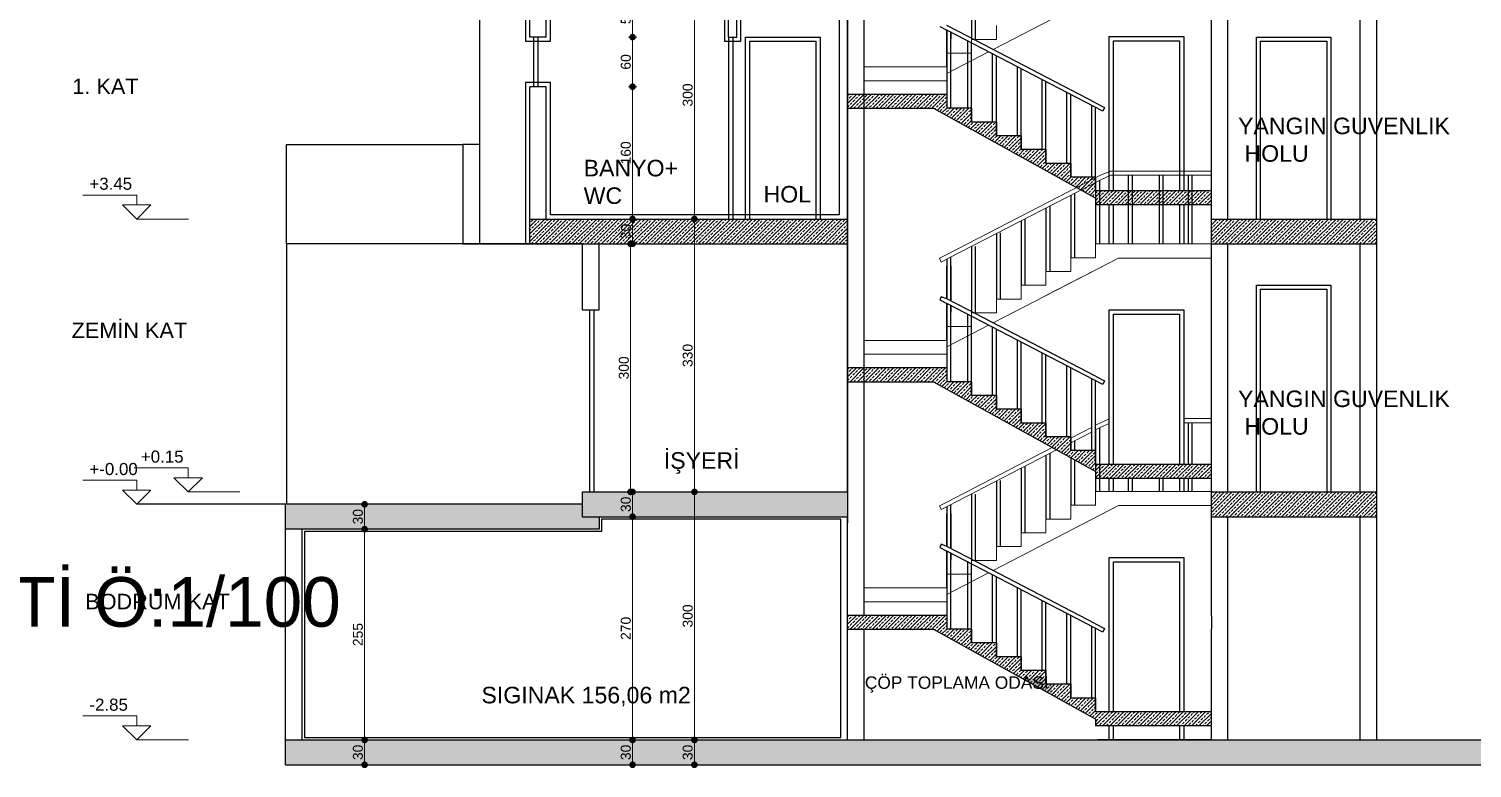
# Model space of a CAD drawing. Header units: millimetres. Extents: x 38129 to 72024, y -56282 to 16512.
# Drawn here: x 63903 to 64776, y -45094 to -44647 of the extents above; entities that cross this region are included whole.
import ezdxf

# ---------------------------------------------------------------- set-up
doc = ezdxf.new("R2010")
doc.units = ezdxf.units.MM
doc.layers.add('balkon', color=171, linetype='Continuous')
doc.layers.add('sıva', color=41, linetype='Continuous')
for name, color, linetype, lineweight in [('DIŞÖLÇÜ', 37, 'Continuous', 0), ('DUVAR', 255, 'Continuous', 30), ('KAPI', 4, 'Continuous', 30), ('KOT', 7, 'Continuous', 20), ('mahal', 7, 'Continuous', 5), ('pencere', 195, 'Continuous', 30), ('TARAMA', 252, 'Continuous', 0), ('ölçü İÇ', 31, 'Continuous', 0)]:
    doc.layers.add(name, color=color, linetype=linetype, lineweight=lineweight)
doc.styles.add('icdisolcu_yazi', font='arial.ttf')
doc.styles.get("Standard").update_dxf_attribs({"font": 'arial.ttf'})
doc.styles.add('style1', font='arial.ttf')
doc.dimstyles.new('İç Ölçü', dxfattribs={"dimtxt": 12, "dimasz": 8, "dimexe": 5, "dimexo": 0, "dimgap": 2, "dimtad": 1, "dimdec": 0, "dimzin": 12, "dimdsep": 46, "dimtxsty": 'icdisolcu_yazi', "dimblk": 'DOT', "dimcen": 8, "dimdle": 5, "dimclrd": 256, "dimclre": 256, "dimclrt": 7, "dimadec": 0, "dimazin": 3, "dimtfac": 1, "dimtdec": 0, "dimtix": 1, "dimtmove": 2, "dimatfit": 3, "dimldrblk": 'DOT', "dimfxl": 0, "dimtolj": 1, "dimtzin": 0, "dimlwd": -1, "dimlwe": -1, "dimarcsym": 0})
pattern_1 = [(45, (-8129.7853, 0), (-4.49012806, 4.49012806), []), (45, (-8125.295, 0), (-4.49012806, 4.49012806), [3.175, -1.5875])]

# ---------------------------------------------------------------- blocks, each defined once
blk = doc.blocks.new('56TREHHHHH')
at = {"layer": 'KOT'}
for p, q in [((92618.7, -98893.6), (92604, -98878.9)), ((92604, -98878.9), (92633.4, -98878.9)), ((92618.7, -98878.9), (92618.7, -98868.8)), ((92618.7, -98868.8), (92674.5, -98868.8)), ((92618.7, -98893.6), (92633.4, -98878.9)), ((92565.2, -98893.6), (92618.7, -98893.6))]:
    blk.add_line(p, q, dxfattribs=at)
blk = doc.blocks.new('_Dot')
at = {"color": 0, "lineweight": -2}
blk.add_line((-0.5, 0), (-1, 0), dxfattribs=at)
at = {"color": 0, "lineweight": 30, "const_width": 0.5}
blk.add_lwpolyline([(-0.25, 0, 1), (0.25, 0, 1)], format="xyb", close=True, dxfattribs=at)
blk = doc.blocks.new('*D2673')
at = {"layer": 'Defpoints', "color": 0, "transparency": 16777216}
for p in [(40137, -61908.2), (40146.8, -61908.2), (40137, -61938.2)]:
    blk.add_point(p, dxfattribs=at)
at = {"layer": 'ölçü İÇ', "transparency": 16777216}
for p, q in [((40141.8, -61908.2), (40151.8, -61908.2)), ((40141.8, -61938.2), (40151.8, -61938.2))]:
    blk.add_line(p, q, dxfattribs=at)
at = {"layer": 'ölçü İÇ', "linetype": 'Continuous', "transparency": 16777216}
blk.add_line((40146.8, -61930.2), (40146.8, -61916.2), dxfattribs=at)
at = {"layer": 'ölçü İÇ', "transparency": 16777216, "xscale": 8, "yscale": 8, "zscale": 8}
for p, rotation in [((40146.8, -61908.2), 90), ((40146.8, -61938.2), 270)]:
    blk.add_blockref('_Dot', p, dxfattribs=dict(at, rotation=rotation))
at = {"layer": 'ölçü İÇ', "color": 7, "transparency": 16777216, "insert": (40138.7, -61923.2), "char_height": 12, "attachment_point": 5, "rotation": 90, "style": 'icdisolcu_yazi'}
blk.add_mtext('\\A1;30', dxfattribs=at)
blk = doc.blocks.new('*D2674')
at = {"layer": 'Defpoints', "color": 0, "transparency": 16777216}
for p in [(40146.8, -61638.2), (40146.8, -61638.2), (40137, -61908.2)]:
    blk.add_point(p, dxfattribs=at)
at = {"layer": 'ölçü İÇ', "transparency": 16777216}
for p, q in [((40146.8, -61638.2), (40151.8, -61638.2)), ((40141.8, -61908.2), (40151.8, -61908.2))]:
    blk.add_line(p, q, dxfattribs=at)
at = {"layer": 'ölçü İÇ', "linetype": 'Continuous', "transparency": 16777216}
blk.add_line((40146.8, -61900.2), (40146.8, -61646.2), dxfattribs=at)
at = {"layer": 'ölçü İÇ', "transparency": 16777216, "xscale": 8, "yscale": 8, "zscale": 8}
for p, rotation in [((40146.8, -61638.2), 90), ((40146.8, -61908.2), 270)]:
    blk.add_blockref('_Dot', p, dxfattribs=dict(at, rotation=rotation))
at = {"layer": 'ölçü İÇ', "color": 7, "transparency": 16777216, "insert": (40138.7, -61773.2), "char_height": 12, "attachment_point": 5, "rotation": 90, "style": 'icdisolcu_yazi'}
blk.add_mtext('\\A1;270', dxfattribs=at)
blk = doc.blocks.new('*D2675')
at = {"layer": 'Defpoints', "color": 0, "transparency": 16777216}
for p in [(40146.8, -61608.2), (40146.8, -61608.2), (40146.8, -61638.2)]:
    blk.add_point(p, dxfattribs=at)
at = {"layer": 'ölçü İÇ', "transparency": 16777216}
for p, q in [((40146.8, -61608.2), (40151.8, -61608.2)), ((40146.8, -61638.2), (40151.8, -61638.2))]:
    blk.add_line(p, q, dxfattribs=at)
at = {"layer": 'ölçü İÇ', "linetype": 'Continuous', "transparency": 16777216}
blk.add_line((40146.8, -61630.2), (40146.8, -61616.2), dxfattribs=at)
at = {"layer": 'ölçü İÇ', "transparency": 16777216, "xscale": 8, "yscale": 8, "zscale": 8}
for p, rotation in [((40146.8, -61608.2), 90), ((40146.8, -61638.2), 270)]:
    blk.add_blockref('_Dot', p, dxfattribs=dict(at, rotation=rotation))
at = {"layer": 'ölçü İÇ', "color": 7, "transparency": 16777216, "insert": (40138.7, -61623.2), "char_height": 12, "attachment_point": 5, "rotation": 90, "style": 'icdisolcu_yazi'}
blk.add_mtext('\\A1;30', dxfattribs=at)
blk = doc.blocks.new('*D2676')
at = {"layer": 'Defpoints', "color": 0, "transparency": 16777216}
for p in [(40146.8, -61278.2), (40146.8, -61278.2), (40146.8, -61308.2)]:
    blk.add_point(p, dxfattribs=at)
at = {"layer": 'ölçü İÇ', "transparency": 16777216}
for p, q in [((40146.8, -61278.2), (40151.8, -61278.2)), ((40146.8, -61308.2), (40151.8, -61308.2))]:
    blk.add_line(p, q, dxfattribs=at)
at = {"layer": 'ölçü İÇ', "linetype": 'Continuous', "transparency": 16777216}
blk.add_line((40146.8, -61300.2), (40146.8, -61286.2), dxfattribs=at)
at = {"layer": 'ölçü İÇ', "transparency": 16777216, "xscale": 8, "yscale": 8, "zscale": 8}
for p, rotation in [((40146.8, -61278.2), 90), ((40146.8, -61308.2), 270)]:
    blk.add_blockref('_Dot', p, dxfattribs=dict(at, rotation=rotation))
at = {"layer": 'ölçü İÇ', "color": 7, "transparency": 16777216, "insert": (40138.7, -61293.2), "char_height": 12, "attachment_point": 5, "rotation": 90, "style": 'icdisolcu_yazi'}
blk.add_mtext('\\A1;30', dxfattribs=at)
blk = doc.blocks.new('*D2677')
at = {"layer": 'Defpoints', "color": 0, "transparency": 16777216}
for p in [(40042.5, -61118.2), (40146.8, -61118.2), (40146.8, -61278.2)]:
    blk.add_point(p, dxfattribs=at)
at = {"layer": 'ölçü İÇ', "transparency": 16777216}
for p, q in [((40141.8, -61118.2), (40151.8, -61118.2)), ((40146.8, -61278.2), (40151.8, -61278.2))]:
    blk.add_line(p, q, dxfattribs=at)
at = {"layer": 'ölçü İÇ', "linetype": 'Continuous', "transparency": 16777216}
blk.add_line((40146.8, -61270.2), (40146.8, -61126.2), dxfattribs=at)
at = {"layer": 'ölçü İÇ', "transparency": 16777216, "xscale": 8, "yscale": 8, "zscale": 8}
for p, rotation in [((40146.8, -61118.2), 90), ((40146.8, -61278.2), 270)]:
    blk.add_blockref('_Dot', p, dxfattribs=dict(at, rotation=rotation))
at = {"layer": 'ölçü İÇ', "color": 7, "transparency": 16777216, "insert": (40138.7, -61198.2), "char_height": 12, "attachment_point": 5, "rotation": 90, "style": 'icdisolcu_yazi'}
blk.add_mtext('\\A1;160', dxfattribs=at)
blk = doc.blocks.new('*D2678')
at = {"layer": 'Defpoints', "color": 0, "transparency": 16777216}
for p in [(40042.5, -61058.2), (40146.8, -61058.2), (40042.5, -61118.2)]:
    blk.add_point(p, dxfattribs=at)
at = {"layer": 'ölçü İÇ', "transparency": 16777216}
for p, q in [((40141.8, -61058.2), (40151.8, -61058.2)), ((40141.8, -61118.2), (40151.8, -61118.2))]:
    blk.add_line(p, q, dxfattribs=at)
at = {"layer": 'ölçü İÇ', "linetype": 'Continuous', "transparency": 16777216}
blk.add_line((40146.8, -61110.2), (40146.8, -61066.2), dxfattribs=at)
at = {"layer": 'ölçü İÇ', "transparency": 16777216, "xscale": 8, "yscale": 8, "zscale": 8}
for p, rotation in [((40146.8, -61058.2), 90), ((40146.8, -61118.2), 270)]:
    blk.add_blockref('_Dot', p, dxfattribs=dict(at, rotation=rotation))
at = {"layer": 'ölçü İÇ', "color": 7, "transparency": 16777216, "insert": (40138.7, -61088.2), "char_height": 12, "attachment_point": 5, "rotation": 90, "style": 'icdisolcu_yazi'}
blk.add_mtext('\\A1;60', dxfattribs=at)
blk = doc.blocks.new('*D2679')
at = {"layer": 'Defpoints', "color": 0, "transparency": 16777216}
for p in [(40042.5, -61008.2), (40146.8, -61008.2), (40042.5, -61058.2)]:
    blk.add_point(p, dxfattribs=at)
at = {"layer": 'ölçü İÇ', "transparency": 16777216}
for p, q in [((40141.8, -61008.2), (40151.8, -61008.2)), ((40141.8, -61058.2), (40151.8, -61058.2))]:
    blk.add_line(p, q, dxfattribs=at)
at = {"layer": 'ölçü İÇ', "linetype": 'Continuous', "transparency": 16777216}
blk.add_line((40146.8, -61050.2), (40146.8, -61016.2), dxfattribs=at)
at = {"layer": 'ölçü İÇ', "transparency": 16777216, "xscale": 8, "yscale": 8, "zscale": 8}
for p, rotation in [((40146.8, -61008.2), 90), ((40146.8, -61058.2), 270)]:
    blk.add_blockref('_Dot', p, dxfattribs=dict(at, rotation=rotation))
at = {"layer": 'ölçü İÇ', "color": 7, "transparency": 16777216, "insert": (40138.7, -61033.2), "char_height": 12, "attachment_point": 5, "rotation": 90, "style": 'icdisolcu_yazi'}
blk.add_mtext('\\A1;50', dxfattribs=at)
blk = doc.blocks.new('*D2681')
at = {"layer": 'Defpoints', "color": 0, "transparency": 16777216}
for p in [(40221.6, -61908.2), (40221.6, -61908.2), (40221.6, -61938.2)]:
    blk.add_point(p, dxfattribs=at)
at = {"layer": 'ölçü İÇ', "transparency": 16777216}
for p, q in [((40221.6, -61908.2), (40226.6, -61908.2)), ((40221.6, -61938.2), (40226.6, -61938.2))]:
    blk.add_line(p, q, dxfattribs=at)
at = {"layer": 'ölçü İÇ', "linetype": 'Continuous', "transparency": 16777216}
blk.add_line((40221.6, -61930.2), (40221.6, -61916.2), dxfattribs=at)
at = {"layer": 'ölçü İÇ', "transparency": 16777216, "xscale": 8, "yscale": 8, "zscale": 8}
for p, rotation in [((40221.6, -61908.2), 90), ((40221.6, -61938.2), 270)]:
    blk.add_blockref('_Dot', p, dxfattribs=dict(at, rotation=rotation))
at = {"layer": 'ölçü İÇ', "color": 7, "transparency": 16777216, "insert": (40213.5, -61923.2), "char_height": 12, "attachment_point": 5, "rotation": 90, "style": 'icdisolcu_yazi'}
blk.add_mtext('\\A1;30', dxfattribs=at)
blk = doc.blocks.new('*D2682')
at = {"layer": 'Defpoints', "color": 0, "transparency": 16777216}
for p in [(40221.6, -61608.2), (40221.6, -61608.2), (40221.6, -61908.2)]:
    blk.add_point(p, dxfattribs=at)
at = {"layer": 'ölçü İÇ', "transparency": 16777216}
for p, q in [((40221.6, -61608.2), (40226.6, -61608.2)), ((40221.6, -61908.2), (40226.6, -61908.2))]:
    blk.add_line(p, q, dxfattribs=at)
at = {"layer": 'ölçü İÇ', "linetype": 'Continuous', "transparency": 16777216}
blk.add_line((40221.6, -61900.2), (40221.6, -61616.2), dxfattribs=at)
at = {"layer": 'ölçü İÇ', "transparency": 16777216, "xscale": 8, "yscale": 8, "zscale": 8}
for p, rotation in [((40221.6, -61608.2), 90), ((40221.6, -61908.2), 270)]:
    blk.add_blockref('_Dot', p, dxfattribs=dict(at, rotation=rotation))
at = {"layer": 'ölçü İÇ', "color": 7, "transparency": 16777216, "insert": (40213.5, -61758.2), "char_height": 12, "attachment_point": 5, "rotation": 90, "style": 'icdisolcu_yazi'}
blk.add_mtext('\\A1;300', dxfattribs=at)
blk = doc.blocks.new('*D2683')
at = {"layer": 'Defpoints', "color": 0, "transparency": 16777216}
for p in [(40221.6, -61278.2), (40221.6, -61278.2), (40221.6, -61608.2)]:
    blk.add_point(p, dxfattribs=at)
at = {"layer": 'ölçü İÇ', "transparency": 16777216}
for p, q in [((40221.6, -61278.2), (40226.6, -61278.2)), ((40221.6, -61608.2), (40226.6, -61608.2))]:
    blk.add_line(p, q, dxfattribs=at)
at = {"layer": 'ölçü İÇ', "linetype": 'Continuous', "transparency": 16777216}
blk.add_line((40221.6, -61600.2), (40221.6, -61286.2), dxfattribs=at)
at = {"layer": 'ölçü İÇ', "transparency": 16777216, "xscale": 8, "yscale": 8, "zscale": 8}
for p, rotation in [((40221.6, -61278.2), 90), ((40221.6, -61608.2), 270)]:
    blk.add_blockref('_Dot', p, dxfattribs=dict(at, rotation=rotation))
at = {"layer": 'ölçü İÇ', "color": 7, "transparency": 16777216, "insert": (40213.5, -61443.2), "char_height": 12, "attachment_point": 5, "rotation": 90, "style": 'icdisolcu_yazi'}
blk.add_mtext('\\A1;330', dxfattribs=at)
blk = doc.blocks.new('*D2684')
at = {"layer": 'Defpoints', "color": 0, "transparency": 16777216}
for p in [(40221.6, -60978.2), (40221.6, -60978.2), (40221.6, -61278.2)]:
    blk.add_point(p, dxfattribs=at)
at = {"layer": 'ölçü İÇ', "transparency": 16777216}
for p, q in [((40221.6, -60978.2), (40226.6, -60978.2)), ((40221.6, -61278.2), (40226.6, -61278.2))]:
    blk.add_line(p, q, dxfattribs=at)
at = {"layer": 'ölçü İÇ', "linetype": 'Continuous', "transparency": 16777216}
blk.add_line((40221.6, -61270.2), (40221.6, -60986.2), dxfattribs=at)
at = {"layer": 'ölçü İÇ', "transparency": 16777216, "xscale": 8, "yscale": 8, "zscale": 8}
for p, rotation in [((40221.6, -60978.2), 90), ((40221.6, -61278.2), 270)]:
    blk.add_blockref('_Dot', p, dxfattribs=dict(at, rotation=rotation))
at = {"layer": 'ölçü İÇ', "color": 7, "transparency": 16777216, "insert": (40213.5, -61128.2), "char_height": 12, "attachment_point": 5, "rotation": 90, "style": 'icdisolcu_yazi'}
blk.add_mtext('\\A1;300', dxfattribs=at)
blk = doc.blocks.new('*D2735')
at = {"layer": 'Defpoints', "color": 0, "transparency": 16777216}
for p in [(40144.4, -61308.2), (40146.8, -61308.2), (40146.8, -61608.2)]:
    blk.add_point(p, dxfattribs=at)
at = {"layer": 'ölçü İÇ', "transparency": 16777216}
for p, q in [((40146.8, -61308.2), (40139.4, -61308.2)), ((40146.8, -61608.2), (40139.4, -61608.2))]:
    blk.add_line(p, q, dxfattribs=at)
at = {"layer": 'ölçü İÇ', "linetype": 'Continuous', "transparency": 16777216}
blk.add_line((40144.4, -61600.2), (40144.4, -61316.2), dxfattribs=at)
at = {"layer": 'ölçü İÇ', "transparency": 16777216, "xscale": 8, "yscale": 8, "zscale": 8}
for p, rotation in [((40144.4, -61308.2), 90), ((40144.4, -61608.2), 270)]:
    blk.add_blockref('_Dot', p, dxfattribs=dict(at, rotation=rotation))
at = {"layer": 'ölçü İÇ', "color": 7, "transparency": 16777216, "insert": (40136.3, -61458.2), "char_height": 12, "attachment_point": 5, "rotation": 90, "style": 'icdisolcu_yazi'}
blk.add_mtext('\\A1;300', dxfattribs=at)
blk = doc.blocks.new('*D2736')
at = {"layer": 'Defpoints', "color": 0, "transparency": 16777216}
for p in [(39822.8, -61908.2), (39822.8, -61908.2), (39822.8, -61938.2)]:
    blk.add_point(p, dxfattribs=at)
at = {"layer": 'ölçü İÇ', "transparency": 16777216}
for p, q in [((39822.8, -61908.2), (39827.8, -61908.2)), ((39822.8, -61938.2), (39827.8, -61938.2))]:
    blk.add_line(p, q, dxfattribs=at)
at = {"layer": 'ölçü İÇ', "linetype": 'Continuous', "transparency": 16777216}
blk.add_line((39822.8, -61930.2), (39822.8, -61916.2), dxfattribs=at)
at = {"layer": 'ölçü İÇ', "transparency": 16777216, "xscale": 8, "yscale": 8, "zscale": 8}
for p, rotation in [((39822.8, -61908.2), 90), ((39822.8, -61938.2), 270)]:
    blk.add_blockref('_Dot', p, dxfattribs=dict(at, rotation=rotation))
at = {"layer": 'ölçü İÇ', "color": 7, "transparency": 16777216, "insert": (39814.7, -61923.2), "char_height": 12, "attachment_point": 5, "rotation": 90, "style": 'icdisolcu_yazi'}
blk.add_mtext('\\A1;30', dxfattribs=at)
blk = doc.blocks.new('*D2737')
at = {"layer": 'Defpoints', "color": 0, "transparency": 16777216}
for p in [(39822.8, -61653.2), (39822.8, -61653.2), (39822.8, -61908.2)]:
    blk.add_point(p, dxfattribs=at)
at = {"layer": 'ölçü İÇ', "transparency": 16777216}
for p, q in [((39822.8, -61653.2), (39827.8, -61653.2)), ((39822.8, -61908.2), (39827.8, -61908.2))]:
    blk.add_line(p, q, dxfattribs=at)
at = {"layer": 'ölçü İÇ', "linetype": 'Continuous', "transparency": 16777216}
blk.add_line((39822.8, -61900.2), (39822.8, -61661.2), dxfattribs=at)
at = {"layer": 'ölçü İÇ', "transparency": 16777216, "xscale": 8, "yscale": 8, "zscale": 8}
for p, rotation in [((39822.8, -61653.2), 90), ((39822.8, -61908.2), 270)]:
    blk.add_blockref('_Dot', p, dxfattribs=dict(at, rotation=rotation))
at = {"layer": 'ölçü İÇ', "color": 7, "transparency": 16777216, "insert": (39814.7, -61780.7), "char_height": 12, "attachment_point": 5, "rotation": 90, "style": 'icdisolcu_yazi'}
blk.add_mtext('\\A1;255', dxfattribs=at)
blk = doc.blocks.new('*D2738')
at = {"layer": 'Defpoints', "color": 0, "transparency": 16777216}
for p in [(39822.8, -61623.2), (39822.8, -61623.2), (39822.8, -61653.2)]:
    blk.add_point(p, dxfattribs=at)
at = {"layer": 'ölçü İÇ', "transparency": 16777216}
for p, q in [((39822.8, -61623.2), (39827.8, -61623.2)), ((39822.8, -61653.2), (39827.8, -61653.2))]:
    blk.add_line(p, q, dxfattribs=at)
at = {"layer": 'ölçü İÇ', "linetype": 'Continuous', "transparency": 16777216}
blk.add_line((39822.8, -61645.2), (39822.8, -61631.2), dxfattribs=at)
at = {"layer": 'ölçü İÇ', "transparency": 16777216, "xscale": 8, "yscale": 8, "zscale": 8}
for p, rotation in [((39822.8, -61623.2), 90), ((39822.8, -61653.2), 270)]:
    blk.add_blockref('_Dot', p, dxfattribs=dict(at, rotation=rotation))
at = {"layer": 'ölçü İÇ', "color": 7, "transparency": 16777216, "insert": (39814.7, -61638.2), "char_height": 12, "attachment_point": 5, "rotation": 90, "style": 'icdisolcu_yazi'}
blk.add_mtext('\\A1;30', dxfattribs=at)
blk = doc.blocks.new('MDKFDKFD')
at = {"layer": 'mahal', "insert": (49579.2, -86791.9), "char_height": 60, "attachment_point": 1}
blk.add_mtext_dynamic_manual_height_columns('B-B KESİTİ Ö:1/100', width=732.289, gutter_width=12.5, heights=[0], dxfattribs=at)
blk = doc.blocks.new('NDBDGBF')
at = {"layer": 'TARAMA'}
h = blk.add_hatch(dxfattribs=at)
h.set_pattern_fill('ANSI33', color=256)
h.set_pattern_definition([(45, (-8129.7853, 630), (-4.49012806, 4.49012806), []), (45, (-8125.295, 630), (-4.49012806, 4.49012806), [3.175, -1.5875])])
h.paths.add_polyline_path([(40526.7, -61127.6), (40406.8, -61127.6), (40406.8, -61144.6), (40511.2, -61144.6), (40706.7, -61252.9), (40706.7, -61261.2), (40846.7, -61261.2), (40846.7, -61244.2), (40706.7, -61244.2), (40706.7, -61227.6), (40676.7, -61227.6), (40676.7, -61210.9), (40646.7, -61210.9), (40646.7, -61194.3), (40616.7, -61194.3), (40616.7, -61177.6), (40586.7, -61177.6), (40586.7, -61160.9), (40556.7, -61160.9), (40556.7, -61144.3), (40526.7, -61144.3)])
h.paths.add_polyline_path([(40422.9, -61227.5), (40652.8, -61227.5), (40652.8, -61196.6), (40422.9, -61196.6)], flags=25)
h = blk.add_hatch(dxfattribs=at)
h.set_pattern_fill('ANSI33', color=256)
h.set_pattern_definition([(45, (3406.567, -28575.2335), (-4.4901281, 4.4901281), []), (45, (3411.057, -28575.2335), (-4.4901281, 4.4901281), [3.175, -1.5875])])
h.paths.add_polyline_path([(40406.8, -61308.2), (40406.8, -61278.2), (40022.5, -61278.2), (40022.5, -61308.2)])
h = blk.add_hatch(dxfattribs=at)
h.set_pattern_fill('ANSI33', color=256)
h.set_pattern_definition([(45, (3411.567, -28575.2335), (-4.4901281, 4.4901281), []), (45, (3416.057, -28575.2335), (-4.4901281, 4.4901281), [3.175, -1.5875])])
h.paths.add_polyline_path([(41046.7, -61278.2), (40846.7, -61278.2), (40846.7, -61308.2), (41046.7, -61308.2)])
h = blk.add_hatch(dxfattribs=at)
h.set_pattern_fill('ANSI33', color=256)
h.set_pattern_definition([(45, (-8129.7853, 299.32), (-4.49012806, 4.49012806), []), (45, (-8125.295, 299.32), (-4.49012806, 4.49012806), [3.175, -1.5875])])
h.paths.add_polyline_path([(40526.7, -61458.3), (40406.8, -61458.3), (40406.8, -61475.3), (40511.2, -61475.3), (40706.7, -61583.6), (40706.7, -61591.9), (40846.7, -61591.9), (40846.7, -61574.9), (40706.7, -61574.9), (40706.7, -61558.3), (40676.7, -61558.3), (40676.7, -61541.6), (40646.7, -61541.6), (40646.7, -61524.9), (40616.7, -61524.9), (40616.7, -61508.3), (40586.7, -61508.3), (40586.7, -61491.6), (40556.7, -61491.6), (40556.7, -61475), (40526.7, -61475)])
h.paths.add_polyline_path([(40422.9, -61558.2), (40652.8, -61558.2), (40652.8, -61527.3), (40422.9, -61527.3)], flags=25)
h = blk.add_hatch(dxfattribs=at)
h.set_pattern_fill('ANSI33', color=256)
h.set_pattern_definition([(45, (6790.823, -23782.549), (-4.49012806, 4.49012806), []), (45, (6795.313, -23782.549), (-4.49012806, 4.49012806), [3.175, -1.5875])])
h.paths.add_polyline_path([(39727.1, -61623.2), (39727.1, -61653.2), (40106.4, -61653.2), (40106.4, -61638.2), (40086.4, -61638.2), (40086.4, -61623.2)])
h.paths.add_polyline_path([(41777, -61623.2), (41777, -61638.2), (41757, -61638.2), (41757, -61653.2), (42127, -61653.2), (42127, -61623.2)])
h = blk.add_hatch(dxfattribs=at)
h.set_pattern_fill('ANSI33', color=256)
h.set_pattern_definition(pattern_1)
h.paths.add_polyline_path([(40646.7, -61833.3), (40617.1, -61833.3), (40654.5, -61854), (40654.5, -61840.9), (40646.7, -61840.9)], flags=16)
h.paths.add_polyline_path([(40406.8, -61638.2), (40406.8, -61608.2), (40086.4, -61608.2), (40086.4, -61638.2)])
h.paths.add_polyline_path([(40442.9, -61907.6), (40654.8, -61907.6), (40654.8, -61832.7), (40442.9, -61832.7)], flags=25)
h.paths.add_polyline_path([(40442.9, -61907.6), (40654.8, -61907.6), (40654.8, -61832.7), (40442.9, -61832.7)], flags=25)
h = blk.add_hatch(dxfattribs=at)
h.set_pattern_fill('ANSI33', color=256)
h.set_pattern_definition([(45, (3411.567, -28905.2335), (-4.4901281, 4.4901281), []), (45, (3416.057, -28905.2335), (-4.4901281, 4.4901281), [3.175, -1.5875])])
h.paths.add_polyline_path([(41046.7, -61608.2), (40846.7, -61608.2), (40846.7, -61638.2), (41046.7, -61638.2)])
h = blk.add_hatch(dxfattribs=at)
h.set_pattern_fill('ANSI33', color=256)
h.set_pattern_definition(pattern_1)
h.paths.add_polyline_path([(40526.7, -61757.6), (40406.8, -61757.6), (40406.8, -61774.6), (40511.2, -61774.6), (40706.7, -61882.9), (40706.7, -61891.2), (40846.7, -61891.2), (40846.7, -61874.2), (40706.7, -61874.2), (40706.7, -61857.6), (40676.7, -61857.6), (40676.7, -61840.9), (40646.7, -61840.9), (40646.7, -61824.3), (40616.7, -61824.3), (40616.7, -61807.6), (40586.7, -61807.6), (40586.7, -61790.9), (40556.7, -61790.9), (40556.7, -61774.3), (40526.7, -61774.3)])
h.paths.add_polyline_path([(40422.9, -61857.5), (40652.8, -61857.5), (40652.8, -61826.6), (40422.9, -61826.6)], flags=25)
h = blk.add_hatch(dxfattribs=at)
h.set_pattern_fill('ANSI33', color=256)
h.set_pattern_definition([(45, (3406.567, -29205.2335), (-4.4901281, 4.4901281), []), (45, (3411.057, -29205.2335), (-4.4901281, 4.4901281), [3.175, -1.5875])])
h.paths.add_polyline_path([(40421.7, -61908.2), (39727.1, -61908.2), (39727.1, -61938.2), (40421.7, -61938.2)])
h = blk.add_hatch(dxfattribs=at)
h.set_pattern_fill('ANSI33', color=256)
h.set_pattern_definition([(45, (4205.742, -29205.2335), (-4.4901281, 4.4901281), []), (45, (4210.232, -29205.2335), (-4.4901281, 4.4901281), [3.175, -1.5875])])
h.paths.add_polyline_path([(42127, -61908.2), (40421.7, -61908.2), (40421.7, -61938.2), (42127, -61938.2)])
at = {"layer": 'balkon'}
for p, q in [((40531.7, -61052.3), (40531.7, -61060.1)), ((40526.7, -61374.8), (40526.7, -61335)), ((40531.7, -61335), (40531.7, -61377.4)), ((40531.7, -61383), (40531.7, -61390.8)), ((40526.7, -61674.1), (40526.7, -61634.3)), ((40531.7, -61634.3), (40531.7, -61676.7)), ((40531.7, -61682.3), (40531.7, -61690.1))]:
    blk.add_line(p, q, dxfattribs=at)
for points in [[(40556.7, -60980.6), (40556.7, -61061)], [(40561.7, -61061), (40561.7, -60980.9)], [(40581.7, -61073.8), (40581.7, -61073.8)], [(40706.7, -61233.9), (40706.7, -61308.4)], [(40711.7, -61308.4), (40711.7, -61231.4)], [(40746.2, -61225.2), (40746.2, -61308.4)], [(40751.2, -61308.4), (40751.2, -61225.2)], [(40783.4, -61225.2), (40783.4, -61308.4)], [(40788.4, -61308.4), (40788.4, -61225.2)], [(40818.6, -61225.2), (40818.6, -61308.4)], [(40823.6, -61308.4), (40823.6, -61225.2)], [(40676.7, -61249.4), (40676.7, -61325)], [(40681.7, -61325), (40681.7, -61246.8)], [(40646.7, -61259), (40646.7, -61259.2)], [(40646.7, -61264.9), (40646.7, -61341.7)], [(40651.7, -61341.7), (40651.7, -61262.3)], [(40616.7, -61280.3), (40616.7, -61358.3)], [(40621.7, -61358.3), (40621.7, -61278.3)], [(40586.7, -61295.8), (40586.7, -61375)], [(40591.7, -61375), (40591.7, -61295)], [(40526.7, -61326.8), (40526.7, -61374.8)], [(40531.7, -61377.4), (40531.7, -61324.2)], [(40556.7, -61311.3), (40556.7, -61391.7)], [(40561.7, -61391.7), (40561.7, -61311.6)], [(40581.7, -61404.4), (40581.7, -61404.5)], [(40706.7, -61533.2), (40706.7, -61607.7)], [(40711.7, -61607.7), (40711.7, -61530.7)], [(40818.6, -61524.5), (40818.6, -61574.9)], [(40823.6, -61574.9), (40823.6, -61524.5)], [(40676.7, -61548.7), (40676.7, -61557.9)], [(40681.7, -61558.3), (40681.7, -61546.1)], [(40646.7, -61558.4), (40646.7, -61558.6)], [(40646.7, -61564.2), (40646.7, -61641)], [(40651.7, -61641), (40651.7, -61561.6)], [(40676.7, -61566.9), (40676.7, -61624.3)], [(40681.7, -61624.3), (40681.7, -61569.8)], [(40616.7, -61579.7), (40616.7, -61657.7)], [(40621.7, -61657.7), (40621.7, -61577.6)], [(40586.7, -61595.1), (40586.7, -61674.3)], [(40591.7, -61674.3), (40591.7, -61594.3)], [(40746.2, -61591.9), (40746.2, -61607.7)], [(40751.2, -61607.7), (40751.2, -61591.9)], [(40783.4, -61591.9), (40783.4, -61607.7)], [(40788.4, -61607.7), (40788.4, -61591.9)], [(40818.6, -61591.9), (40818.6, -61607.7)], [(40823.6, -61607.7), (40823.6, -61591.9)], [(40531.7, -61676.7), (40531.7, -61623.5)], [(40556.7, -61610.6), (40556.7, -61691)], [(40561.7, -61691), (40561.7, -61610.9)], [(40526.7, -61626.1), (40526.7, -61674.1)], [(40581.7, -61703.8), (40581.7, -61703.8)]]:
    blk.add_lwpolyline(points, dxfattribs=at)
at = {"layer": 'DIŞÖLÇÜ'}
for p, q in [((40734.5, -60994.7), (40582.8, -61073.2)), ((40586.7, -61061), (40586.7, -61044.3)), ((40586.7, -61061), (40586.7, -61044.3)), ((40559.2, -61061), (40556.7, -61061)), ((40556.7, -61061), (40556.7, -61065.3)), ((40556.7, -61077.6), (40556.7, -61065.3)), ((40556.7, -61077.6), (40556.7, -61065.3)), ((40559.2, -61061), (40586.7, -61061)), ((40577.3, -61076), (40526.7, -61102.2)), ((40526.7, -61077.6), (40526.7, -61144.3)), ((40526.7, -61094.3), (40526.7, -61077.6)), ((40526.7, -61077.6), (40556.7, -61077.6)), ((40526.7, -61094.3), (40426.8, -61094.3)), ((40526.7, -61094.3), (40526.7, -61092.6)), ((40526.7, -61094.3), (40526.7, -61127.6)), ((40526.7, -61111), (40426.8, -61111)), ((40526.7, -61127.6), (40526.7, -61144.3)), ((40526.7, -61144.3), (40526.7, -61127.6)), ((40711.7, -61225.7), (40724.6, -61220.2)), ((40724.6, -61220.2), (40846.7, -61220.2)), ((40526.7, -61321.1), (40711.7, -61225.7)), ((40529, -61325.6), (40714, -61230.2)), ((40725, -61225.2), (40714, -61230.2)), ((40725, -61225.2), (40846.7, -61225.2)), ((40706.7, -61325.4), (40706.7, -61308.4)), ((40706.7, -61325), (40706.7, -61308.4)), ((40706.7, -61308.4), (40846.7, -61308.4)), ((40517.8, -61325.7), (40526.7, -61321.1)), ((40519.9, -61330.3), (40517.8, -61325.7)), ((40529, -61325.6), (40519.9, -61330.3)), ((40734.5, -61325.4), (40582.8, -61403.9)), ((40734.5, -61325.4), (40646.7, -61370.8)), ((40676.7, -61341.7), (40676.7, -61325)), ((40676.7, -61341.7), (40676.7, -61325)), ((40676.7, -61325), (40706.7, -61325)), ((40734.5, -61325.4), (40846.7, -61325.4)), ((40646.7, -61358.3), (40646.7, -61341.7)), ((40646.7, -61358.3), (40646.7, -61341.7)), ((40646.7, -61341.7), (40676.7, -61341.7)), ((40616.7, -61375), (40616.7, -61358.3)), ((40616.7, -61375), (40616.7, -61358.3)), ((40616.7, -61358.3), (40646.7, -61358.3)), ((40586.7, -61391.7), (40586.7, -61375)), ((40586.7, -61391.7), (40586.7, -61375)), ((40586.7, -61375), (40616.7, -61375)), ((40559.2, -61391.7), (40556.7, -61391.7)), ((40556.7, -61391.7), (40556.7, -61396)), ((40556.7, -61408.3), (40556.7, -61396)), ((40556.7, -61408.3), (40556.7, -61396)), ((40559.2, -61391.7), (40586.7, -61391.7)), ((40577.3, -61406.7), (40526.7, -61432.9)), ((40526.7, -61408.3), (40526.7, -61475)), ((40526.7, -61425), (40526.7, -61408.3)), ((40526.7, -61408.3), (40556.7, -61408.3)), ((40526.7, -61425), (40426.8, -61425)), ((40526.7, -61425), (40526.7, -61423.3)), ((40526.7, -61425), (40526.7, -61458.3)), ((40526.7, -61441.6), (40426.8, -61441.6)), ((40526.7, -61458.3), (40526.7, -61475)), ((40526.7, -61475), (40526.7, -61458.3)), ((40711.7, -61525), (40723.3, -61520)), ((40813.3, -61519.5), (40846.7, -61519.5)), ((40406.6, -61724.3), (40406.6, -61532.1)), ((40676.7, -61543.1), (40701.7, -61530.2)), ((40676.7, -61548.7), (40701.7, -61535.8)), ((40706.7, -61527.6), (40711.7, -61525)), ((40706.7, -61533.2), (40714, -61529.5)), ((40723.3, -61525.3), (40714, -61529.5)), ((40813.3, -61524.5), (40846.7, -61524.5)), ((40526.7, -61620.5), (40654.4, -61554.6)), ((40529, -61624.9), (40659.6, -61557.5)), ((40517.8, -61625), (40526.7, -61620.5)), ((40529, -61624.9), (40519.9, -61629.6)), ((40734.5, -61624.7), (40582.8, -61703.2)), ((40734.5, -61624.7), (40646.7, -61670.1)), ((40676.7, -61641), (40676.7, -61624.3)), ((40676.7, -61641), (40676.7, -61624.3)), ((40676.7, -61624.3), (40706.7, -61624.3)), ((40706.7, -61624.7), (40706.7, -61607.7)), ((40706.7, -61624.3), (40706.7, -61607.7)), ((40706.7, -61607.7), (40846.7, -61607.7)), ((40734.5, -61624.7), (40846.7, -61624.7)), ((40519.9, -61629.6), (40517.8, -61625)), ((40646.7, -61657.7), (40646.7, -61641)), ((40646.7, -61657.7), (40646.7, -61641)), ((40646.7, -61641), (40676.7, -61641)), ((40616.7, -61674.3), (40616.7, -61657.7)), ((40616.7, -61674.3), (40616.7, -61657.7)), ((40616.7, -61657.7), (40646.7, -61657.7)), ((40586.7, -61691), (40586.7, -61674.3)), ((40586.7, -61691), (40586.7, -61674.3)), ((40586.7, -61674.3), (40616.7, -61674.3)), ((40559.2, -61691), (40556.7, -61691)), ((40556.7, -61691), (40556.7, -61695.3)), ((40559.2, -61691), (40586.7, -61691)), ((40577.3, -61706), (40526.7, -61732.2)), ((40526.7, -61707.6), (40526.7, -61774.3)), ((40526.7, -61724.3), (40526.7, -61707.6)), ((40526.7, -61707.6), (40556.7, -61707.6)), ((40556.7, -61707.6), (40556.7, -61695.3)), ((40556.7, -61707.6), (40556.7, -61695.3)), ((40406.6, -61774.6), (40406.6, -61724.3)), ((40526.7, -61724.3), (40426.8, -61724.3)), ((40526.7, -61724.3), (40526.7, -61722.6)), ((40526.7, -61724.3), (40526.7, -61757.6)), ((40526.7, -61741), (40426.8, -61741)), ((40406.8, -61757.6), (40406.6, -61757.6)), ((40526.7, -61757.6), (40526.7, -61774.3)), ((40526.7, -61774.3), (40526.7, -61757.6)), ((40406.8, -61774.6), (40406.6, -61774.6)), ((40846.7, -61874.2), (40846.7, -61907.6)), ((40846.7, -61908.2), (40846.7, -61891.2)), ((40846.7, -61907.6), (40709.6, -61907.6))]:
    blk.add_line(p, q, dxfattribs=at)
at = {"layer": 'DUVAR'}
for p, q in [((40406.8, -59178.2), (40406.8, -61645.4)), ((40426.8, -61244.9), (40426.8, -60931.6)), ((40022.5, -61058.2), (40022.5, -61008.2)), ((40042.5, -61058.2), (40042.5, -61008.2)), ((40262.9, -61058.2), (40262.9, -61008.2)), ((40272.9, -61058.2), (40272.9, -61008.2)), ((40406.8, -61278.2), (40406.8, -61008.2)), ((40846.7, -61220.2), (40846.7, -61008.2)), ((40866.7, -61278.2), (40866.7, -61008.2)), ((41026.8, -61278.2), (41026.8, -61008.2)), ((41046.8, -61308.2), (41046.8, -61008.2)), ((40518.3, -61045.4), (40526.7, -61049.7)), ((40551.7, -61057.1), (40526.7, -61044.1)), ((40042.5, -61058.2), (40022.5, -61058.2)), ((40262.9, -61058.2), (40272.9, -61058.2)), ((40526.7, -61094.3), (40526.7, -61049.7)), ((40549.4, -61061.5), (40526.7, -61049.7)), ((40704.4, -61142), (40549.4, -61061.5)), ((40706.7, -61137.6), (40551.7, -61057.1)), ((40022.5, -61308.2), (40022.5, -61118.2)), ((40042.5, -61118.2), (40022.5, -61118.2)), ((40042.5, -61278.2), (40042.5, -61118.2)), ((40526.7, -61127.6), (40406.8, -61127.6)), ((40526.7, -61127.6), (40526.7, -61144.3)), ((40511.2, -61144.6), (40406.8, -61144.6)), ((40511.2, -61144.6), (40496.7, -61144.6)), ((40706.7, -61252.9), (40511.2, -61144.6)), ((40556.7, -61144.3), (40526.7, -61144.3)), ((40556.7, -61144.3), (40556.7, -61160.9)), ((40556.7, -61160.9), (40556.7, -61144.3)), ((40556.7, -61144.3), (40556.7, -61160.9)), ((40715.3, -61147.7), (40704.4, -61142)), ((40706.7, -61137.6), (40717.4, -61143.4)), ((40717.4, -61143.4), (40715.3, -61147.7)), ((40846.7, -61308.2), (40846.7, -61143.7)), ((40586.7, -61160.9), (40556.7, -61160.9)), ((40586.7, -61160.9), (40586.7, -61177.6)), ((40586.7, -61177.6), (40586.7, -61160.9)), ((40586.7, -61160.9), (40586.7, -61177.6)), ((40616.7, -61177.6), (40586.7, -61177.6)), ((40616.7, -61177.6), (40616.7, -61194.3)), ((40616.7, -61194.3), (40616.7, -61177.6)), ((40616.7, -61177.6), (40616.7, -61194.3)), ((40646.7, -61194.3), (40616.7, -61194.3)), ((40646.7, -61194.3), (40646.7, -61210.9)), ((40646.7, -61210.9), (40646.7, -61194.3)), ((40646.7, -61194.3), (40646.7, -61210.9)), ((40676.7, -61210.9), (40646.7, -61210.9)), ((40676.7, -61210.9), (40676.7, -61227.6)), ((40676.7, -61227.6), (40676.7, -61210.9)), ((40676.7, -61210.9), (40676.7, -61227.6)), ((40426.8, -61308.2), (40426.8, -61231.6)), ((40706.7, -61227.6), (40676.7, -61227.6)), ((40706.7, -61227.6), (40706.7, -61244.2)), ((40706.7, -61244.2), (40706.7, -61227.6)), ((40706.7, -61227.6), (40706.7, -61244.2)), ((40846.7, -61244.2), (40706.7, -61244.2)), ((40706.7, -61252.9), (40706.7, -61261.2)), ((40706.7, -61252.9), (40706.7, -61261.2)), ((40846.7, -61261.2), (40706.7, -61261.2)), ((40846.7, -61261.2), (40742.6, -61261.2)), ((40022.5, -61278.2), (40406.8, -61278.2)), ((40406.8, -61608.2), (40406.8, -61278.2)), ((40846.7, -61278.2), (41046.8, -61278.2)), ((40022.5, -61308.2), (40406.8, -61308.2)), ((40086.4, -61388.2), (40086.4, -61308.2)), ((40106.4, -61388.2), (40106.4, -61308.2)), ((40426.8, -61570), (40426.8, -61308.2)), ((40846.7, -61308.2), (41046.8, -61308.2)), ((40846.7, -61519.5), (40846.7, -61308.2)), ((40866.7, -61608.2), (40866.7, -61308.2)), ((41026.8, -61608.2), (41026.8, -61308.2)), ((41046.8, -61638.2), (41046.8, -61308.2)), ((40520.1, -61372.3), (40518.3, -61376.1)), ((40518.3, -61376.1), (40526.7, -61380.4)), ((40526.7, -61374.8), (40520.1, -61372.3)), ((40551.7, -61387.8), (40526.7, -61374.8)), ((40526.7, -61425), (40526.7, -61380.4)), ((40549.4, -61392.2), (40526.7, -61380.4)), ((40086.4, -61388.2), (40106.4, -61388.2)), ((40704.4, -61472.7), (40549.4, -61392.2)), ((40706.7, -61468.3), (40551.7, -61387.8)), ((40526.7, -61458.3), (40406.8, -61458.3)), ((40526.7, -61458.3), (40526.7, -61475)), ((40846.7, -61638.2), (40846.7, -61455.4)), ((40511.2, -61475.3), (40406.8, -61475.3)), ((40511.2, -61475.3), (40496.7, -61475.3)), ((40706.7, -61583.6), (40511.2, -61475.3)), ((40556.7, -61475), (40526.7, -61475)), ((40556.7, -61475), (40556.7, -61491.6)), ((40556.7, -61491.6), (40556.7, -61475)), ((40556.7, -61475), (40556.7, -61491.6)), ((40715.3, -61478.4), (40704.4, -61472.7)), ((40706.7, -61468.3), (40717.4, -61474)), ((40717.4, -61474), (40715.3, -61478.4)), ((40586.7, -61491.6), (40556.7, -61491.6)), ((40586.7, -61491.6), (40586.7, -61508.3)), ((40586.7, -61508.3), (40586.7, -61491.6)), ((40586.7, -61491.6), (40586.7, -61508.3)), ((40616.7, -61508.3), (40586.7, -61508.3)), ((40616.7, -61508.3), (40616.7, -61524.9)), ((40616.7, -61524.9), (40616.7, -61508.3)), ((40616.7, -61508.3), (40616.7, -61524.9)), ((40646.7, -61524.9), (40616.7, -61524.9)), ((40646.7, -61524.9), (40646.7, -61541.6)), ((40646.7, -61541.6), (40646.7, -61524.9)), ((40646.7, -61524.9), (40646.7, -61541.6)), ((40426.8, -61724.3), (40426.8, -61553.5)), ((40676.7, -61541.6), (40646.7, -61541.6)), ((40676.7, -61541.6), (40676.7, -61558.3)), ((40676.7, -61558.3), (40676.7, -61541.6)), ((40676.7, -61541.6), (40676.7, -61558.3)), ((40706.7, -61558.3), (40676.7, -61558.3)), ((40706.7, -61558.3), (40706.7, -61574.9)), ((40706.7, -61574.9), (40706.7, -61558.3)), ((40706.7, -61558.3), (40706.7, -61574.9)), ((40846.7, -61574.9), (40706.7, -61574.9)), ((40706.7, -61583.6), (40706.7, -61591.9)), ((40706.7, -61583.6), (40706.7, -61591.9)), ((40846.7, -61591.9), (40706.7, -61591.9)), ((40846.7, -61591.9), (40742.6, -61591.9)), ((39727.1, -61623.2), (39547.2, -61623.2)), ((39727.1, -61938.2), (39727.1, -61623.2)), ((40086.4, -61623.2), (39727.1, -61623.2)), ((40086.4, -61608.2), (40406.8, -61608.2)), ((40086.4, -61638.2), (40086.4, -61608.2)), ((40846.7, -61608.2), (41046.8, -61608.2)), ((40086.4, -61638.2), (40406.8, -61638.2)), ((40106.4, -61638.2), (40106.4, -61653.2)), ((40406.8, -61908.2), (40406.8, -61638.2)), ((40426.8, -61757.6), (40426.8, -61638.2)), ((40846.7, -61638.2), (41046.8, -61638.2)), ((40846.7, -61758.3), (40846.7, -61638.2)), ((40866.7, -61908.2), (40866.7, -61638.2)), ((41026.8, -61908.2), (41026.8, -61638.2)), ((41046.8, -61908.2), (41046.8, -61638.2)), ((40106.4, -61653.2), (39727.1, -61653.2)), ((39747.1, -61908.2), (39747.1, -61653.2)), ((40520.1, -61671.6), (40518.3, -61675.4)), ((40518.3, -61675.4), (40526.7, -61679.7)), ((40526.7, -61674.1), (40520.1, -61671.6)), ((40551.7, -61687.1), (40526.7, -61674.1)), ((40526.7, -61724.3), (40526.7, -61679.7)), ((40549.4, -61691.5), (40526.7, -61679.7)), ((40704.4, -61772), (40549.4, -61691.5)), ((40706.7, -61767.6), (40551.7, -61687.1)), ((40526.7, -61757.6), (40406.8, -61757.6)), ((40526.7, -61757.6), (40526.7, -61774.3)), ((40846.7, -61758.3), (40846.7, -61773.7)), ((40511.2, -61774.6), (40406.8, -61774.6)), ((40426.8, -61908.2), (40426.8, -61774.6)), ((40511.2, -61774.6), (40496.7, -61774.6)), ((40706.7, -61882.9), (40511.2, -61774.6)), ((40556.7, -61774.3), (40526.7, -61774.3)), ((40556.7, -61774.3), (40556.7, -61790.9)), ((40556.7, -61790.9), (40556.7, -61774.3)), ((40556.7, -61774.3), (40556.7, -61790.9)), ((40715.3, -61777.7), (40704.4, -61772)), ((40706.7, -61767.6), (40717.4, -61773.4)), ((40717.4, -61773.4), (40715.3, -61777.7)), ((40846.7, -61908.2), (40846.7, -61773.7)), ((40586.7, -61790.9), (40556.7, -61790.9)), ((40586.7, -61790.9), (40586.7, -61807.6)), ((40586.7, -61807.6), (40586.7, -61790.9)), ((40586.7, -61790.9), (40586.7, -61807.6)), ((40616.7, -61807.6), (40586.7, -61807.6)), ((40616.7, -61807.6), (40616.7, -61824.3)), ((40616.7, -61824.3), (40616.7, -61807.6)), ((40616.7, -61807.6), (40616.7, -61824.3)), ((40646.7, -61824.3), (40616.7, -61824.3)), ((40646.7, -61824.3), (40646.7, -61840.9)), ((40646.7, -61840.9), (40646.7, -61824.3)), ((40646.7, -61824.3), (40646.7, -61840.9)), ((40676.7, -61840.9), (40646.7, -61840.9)), ((40676.7, -61840.9), (40676.7, -61857.6)), ((40676.7, -61857.6), (40676.7, -61840.9)), ((40676.7, -61840.9), (40676.7, -61857.6)), ((40706.7, -61857.6), (40676.7, -61857.6)), ((40706.7, -61857.6), (40706.7, -61874.2)), ((40706.7, -61874.2), (40706.7, -61857.6)), ((40706.7, -61857.6), (40706.7, -61874.2)), ((40846.7, -61874.2), (40706.7, -61874.2)), ((40706.7, -61882.9), (40706.7, -61891.2)), ((40706.7, -61882.9), (40706.7, -61891.2)), ((40846.7, -61891.2), (40706.7, -61891.2)), ((40846.7, -61891.2), (40742.6, -61891.2)), ((39727.1, -61908.2), (40421.7, -61908.2)), ((40421.7, -61908.2), (41441.7, -61908.2)), ((39727.1, -61938.2), (40421.7, -61938.2)), ((40421.7, -61938.2), (41441.7, -61938.2))]:
    blk.add_line(p, q, dxfattribs=at)
for points in [[(40526.7, -61049.7), (40526.7, -61077.6)], [(40526.7, -61057.1), (40526.7, -61144.3)], [(40531.7, -61077.6), (40531.7, -61052.3)], [(40531.7, -61144.3), (40531.7, -61060.1)], [(40551.7, -61062.7), (40551.7, -61144.3)], [(40556.7, -61144.3), (40556.7, -61065.3)], [(40581.7, -61078.3), (40581.7, -61160.9)], [(40586.7, -61160.9), (40586.7, -61080.9)], [(40611.7, -61093.9), (40611.7, -61177.6)], [(40616.7, -61177.6), (40616.7, -61096.5)], [(40641.7, -61109.5), (40641.7, -61194.3)], [(40646.7, -61194.3), (40646.7, -61112.1)], [(40671.7, -61125), (40671.7, -61210.9)], [(40676.7, -61210.9), (40676.7, -61127.6)], [(40701.7, -61140.4), (40701.7, -61227.6)], [(40706.7, -61227.6), (40706.7, -61143.2)], [(40526.7, -61380.4), (40526.7, -61408.3)], [(40526.7, -61387.8), (40526.7, -61475)], [(40531.7, -61408.3), (40531.7, -61383)], [(40531.7, -61475), (40531.7, -61390.8)], [(40551.7, -61393.4), (40551.7, -61475)], [(40556.7, -61475), (40556.7, -61396)], [(40581.7, -61409), (40581.7, -61491.6)], [(40586.7, -61491.6), (40586.7, -61411.6)], [(40611.7, -61424.6), (40611.7, -61508.3)], [(40616.7, -61508.3), (40616.7, -61427.2)], [(40641.7, -61440.1), (40641.7, -61524.9)], [(40646.7, -61524.9), (40646.7, -61442.7)], [(40671.7, -61455.7), (40671.7, -61541.6)], [(40676.7, -61541.6), (40676.7, -61458.3)], [(40701.7, -61471.1), (40701.7, -61558.3)], [(40706.7, -61558.3), (40706.7, -61473.9)], [(40526.7, -61679.7), (40526.7, -61707.6)], [(40526.7, -61687.1), (40526.7, -61774.3)], [(40531.7, -61707.6), (40531.7, -61682.3)], [(40531.7, -61774.3), (40531.7, -61690.1)], [(40551.7, -61692.7), (40551.7, -61774.3)], [(40556.7, -61774.3), (40556.7, -61695.3)], [(40581.7, -61708.3), (40581.7, -61790.9)], [(40586.7, -61790.9), (40586.7, -61710.9)], [(40611.7, -61723.9), (40611.7, -61807.6)], [(40616.7, -61807.6), (40616.7, -61726.5)], [(40641.7, -61739.5), (40641.7, -61824.3)], [(40646.7, -61824.3), (40646.7, -61742.1)], [(40671.7, -61755), (40671.7, -61840.9)], [(40676.7, -61840.9), (40676.7, -61757.6)], [(40701.7, -61770.4), (40701.7, -61857.6)], [(40706.7, -61857.6), (40706.7, -61773.2)]]:
    blk.add_lwpolyline(points, dxfattribs=at)
at = {"layer": 'KAPI'}
for q in [(39728.3, -61623.2), (39728.3, -61308.2)]:
    blk.add_line((39728.3, -61308.2), q, dxfattribs=at)
for points in [[(40283.5, -61278.2), (40283.5, -61058.2), (40373.5, -61058.2), (40373.5, -61278.2)], [(40288.5, -61278.2), (40288.5, -61063.2), (40368.5, -61063.2), (40368.5, -61278.2)], [(40723.3, -61244.2), (40723.3, -61057.6), (40813.3, -61057.6), (40813.3, -61244.2)], [(40728.3, -61244.2), (40728.3, -61062.6), (40808.3, -61062.6), (40808.3, -61244.2)], [(40901.2, -61278.2), (40901.2, -61058.2), (40991.2, -61058.2), (40991.2, -61278.2)], [(40906.2, -61278.2), (40906.2, -61063.2), (40986.2, -61063.2), (40986.2, -61278.2)], [(40086.4, -61308.2), (39728.3, -61308.2), (39728.3, -61188.2), (39941.7, -61188.2)], [(40723.3, -61308.4), (40723.3, -61260.9)], [(40728.3, -61308.4), (40728.3, -61260.9)], [(40808.3, -61260.9), (40808.3, -61308.4)], [(40813.3, -61260.9), (40813.3, -61308.4)], [(40901.2, -61608.2), (40901.2, -61358.2), (40991.2, -61358.2), (40991.2, -61608.2)], [(40906.2, -61608.2), (40906.2, -61363.2), (40986.2, -61363.2), (40986.2, -61608.2)], [(40723.3, -61574.9), (40723.3, -61388.2), (40813.3, -61388.2), (40813.3, -61574.9)], [(40728.3, -61574.9), (40728.3, -61393.2), (40808.3, -61393.2), (40808.3, -61574.9)], [(40723.3, -61608.2), (40723.3, -61591.6)], [(40728.3, -61608.2), (40728.3, -61591.6)], [(40808.3, -61591.6), (40808.3, -61608.2)], [(40813.3, -61591.6), (40813.3, -61608.2)], [(40723.3, -61874.2), (40723.3, -61687.6), (40813.3, -61687.6), (40813.3, -61874.2)], [(40728.3, -61874.2), (40728.3, -61692.6), (40808.3, -61692.6), (40808.3, -61874.2)], [(40723.3, -61907.6), (40723.3, -61890.9)], [(40728.3, -61907.6), (40728.3, -61890.9)], [(40808.3, -61890.9), (40808.3, -61907.6)], [(40813.3, -61890.9), (40813.3, -61907.6)]]:
    blk.add_lwpolyline(points, dxfattribs=at)
at = {"layer": 'pencere'}
for p, q in [((40027.5, -61118.2), (40027.5, -61058.2)), ((40032.5, -61118.2), (40032.5, -61058.2)), ((40262.9, -61058.2), (40262.9, -61278.2)), ((40267.9, -61058.2), (40267.9, -61278.2)), ((40094.8, -61388.2), (40094.8, -61608.2)), ((40099.8, -61388.2), (40099.8, -61608.2))]:
    blk.add_line(p, q, dxfattribs=at)
at = {"layer": 'sıva'}
blk.add_line((39961.7, -61308.2), (40022.5, -61308.2), dxfattribs=at)
for points in [[(39961.7, -59208.2), (39961.7, -61308.2)], [(40017.5, -61008.2), (40017.5, -61063.2), (40047.5, -61063.2), (40047.5, -61011.2), (40257.9, -61011.2), (40257.9, -61063.2), (40277.9, -61063.2), (40277.9, -61011.2), (40396.7, -61011.2), (40396.7, -61273.2), (40047.5, -61273.2), (40047.5, -61113.2), (40017.5, -61113.2), (40017.5, -61308.2)], [(39961.7, -61188.2), (39941.7, -61188.2), (39941.7, -61308.2), (39961.7, -61308.2)]]:
    blk.add_lwpolyline(points, dxfattribs=at)
blk.add_lwpolyline([(40398.7, -61641.2), (40109.4, -61641.2), (40109.4, -61656.2), (39750.1, -61656.2), (39750.1, -61905.2), (40398.7, -61905.2)], close=True, dxfattribs=at)
at = {"layer": 'KOT', "xscale": -1.17, "yscale": 1.17, "zscale": 1.17}
for p in [(147911.1, 54427.3), (147973.3, 54097.3), (147911.1, 54082.3), (147911.1, 53797.3)]:
    blk.add_blockref('56TREHHHHH', p, dxfattribs=at)
at = {"layer": 'KOT', "char_height": 14.62, "width": 31.702, "attachment_point": 1, "style": 'style1'}
for s, insert in [('+3.45', (39490, -61228.2)), ('+0.15', (39552.2, -61558.2)), ('+-0.00', (39490, -61573.2)), ('-2.85', (39490, -61858.2))]:
    blk.add_mtext(s, dxfattribs=dict(at, insert=insert))
at = {"layer": 'mahal', "char_height": 18.75, "attachment_point": 1, "style": 'style1'}
for s, insert in [('1. KAT', (39469.4, -61108.4)), ('ZEMİN KAT', (39468.5, -61403.4)), ('BODRUM KAT', (39485, -61731.4))]:
    blk.add_mtext_dynamic_manual_height_columns(s, width=412.254, gutter_width=100, heights=[0], dxfattribs=dict(at, insert=insert))
at = {"layer": 'mahal', "attachment_point": 1}
for s, insert, char_height in [('YANGIN GUVENLIK\\P HOLU', (40879, -61155.6), 20), ('BANYO+\\PWC', (40087.7, -61206.6), 20), ('HOL', (40305.2, -61238.2), 20), ('YANGIN GUVENLIK\\P HOLU', (40879, -61485.6), 20), ('İŞYERİ', (40184.6, -61560.2), 20), ('ÇÖP TOPLAMA ODASI', (40427.7, -61831.3), 15), ('SIGINAK 156,06 m2', (39964.1, -61843.9), 20)]:
    blk.add_mtext_dynamic_manual_height_columns(s, width=250.343, gutter_width=12.5, heights=[0], dxfattribs=dict(at, insert=insert, char_height=char_height))
at = {"layer": 'ölçü İÇ'}
for base, p1, p2, picture, middle in [((40221.6, -60978.2), (40221.6, -61278.2), (40221.6, -60978.2), '*D2684', (40213.5, -61128.2)), ((40146.8, -61008.2), (40042.5, -61058.2), (40042.5, -61008.2), '*D2679', (40138.7, -61033.2)), ((40146.8, -61058.2), (40042.5, -61118.2), (40042.5, -61058.2), '*D2678', (40138.7, -61088.2)), ((40146.8, -61118.2), (40146.8, -61278.2), (40042.5, -61118.2), '*D2677', (40138.7, -61198.2)), ((40146.8, -61278.2), (40146.8, -61308.2), (40146.8, -61278.2), '*D2676', (40138.7, -61293.2)), ((40221.6, -61278.2), (40221.6, -61608.2), (40221.6, -61278.2), '*D2683', (40213.5, -61443.2)), ((40144.4, -61308.2), (40146.8, -61608.2), (40146.8, -61308.2), '*D2735', (40136.3, -61458.2)), ((40146.8, -61608.2), (40146.8, -61638.2), (40146.8, -61608.2), '*D2675', (40138.7, -61623.2)), ((40221.6, -61608.2), (40221.6, -61908.2), (40221.6, -61608.2), '*D2682', (40213.5, -61758.2)), ((39822.8, -61623.2), (39822.8, -61653.2), (39822.8, -61623.2), '*D2738', (39814.7, -61638.2)), ((40146.8, -61638.2), (40137, -61908.2), (40146.8, -61638.2), '*D2674', (40138.7, -61773.2)), ((39822.8, -61653.2), (39822.8, -61908.2), (39822.8, -61653.2), '*D2737', (39814.7, -61780.7)), ((39822.8, -61908.2), (39822.8, -61938.2), (39822.8, -61908.2), '*D2736', (39814.7, -61923.2)), ((40146.8, -61908.2), (40137, -61938.2), (40137, -61908.2), '*D2673', (40138.7, -61923.2)), ((40221.6, -61908.2), (40221.6, -61938.2), (40221.6, -61908.2), '*D2681', (40213.5, -61923.2))]:
    dim = blk.add_linear_dim(base=base, p1=p1, p2=p2, angle=90, dimstyle='İç Ölçü', dxfattribs=at)
    dim.commit()
    dim.dimension.update_dxf_attribs({"geometry": picture, "text_midpoint": middle})

msp = doc.modelspace()

# ---------------------------------------------------------------- block references
at = {"layer": 'DIŞÖLÇÜ', "xscale": 0.5, "yscale": 0.5, "zscale": 0.5}
for name, p in [('MDKFDKFD', (38927.51, -1582.17)), ('NDBDGBF', (44195.09, -14122.49))]:
    msp.add_blockref(name, p, dxfattribs=at)

doc.saveas('drawing.dxf')
